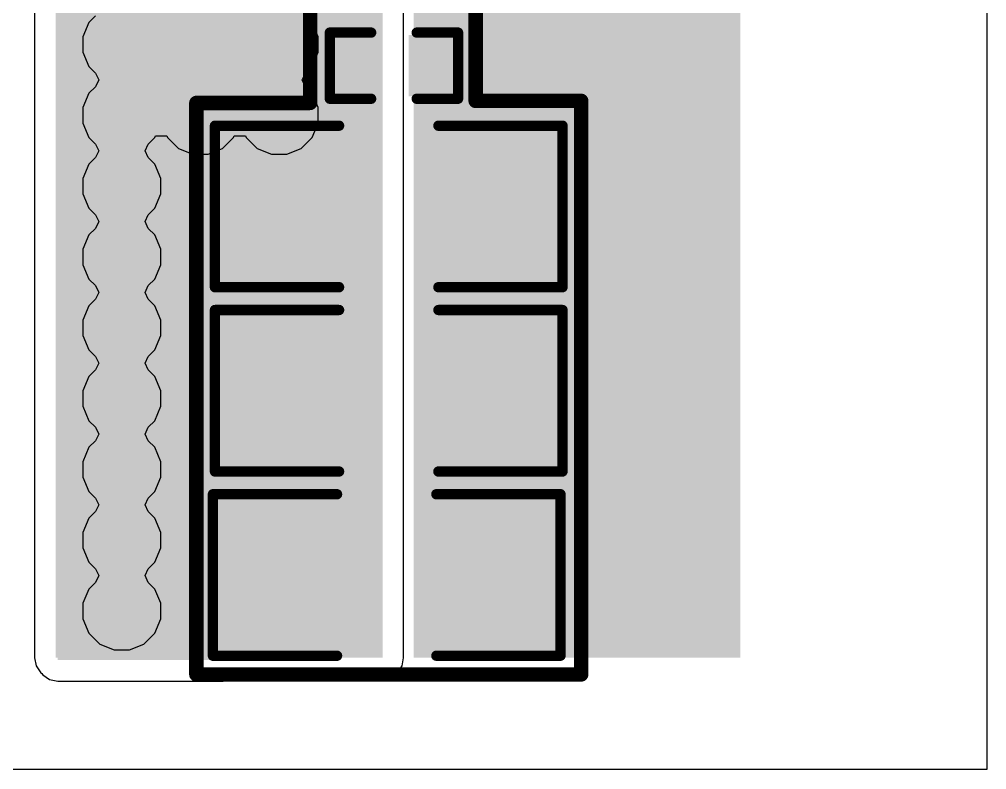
# Model space of a CAD drawing. Header units: millimetres. Extents: x 0 to 5381, y 0 to 5431.
# Drawn here: x 76.31 to 88.19, y 0 to 9.2 of the extents above; entities that cross this region are included whole.
import ezdxf

# ---------------------------------------------------------------- set-up
doc = ezdxf.new("R2010")
doc.units = ezdxf.units.MM
for name, color, linetype in [('BottomLayer', 5, 'Continuous'), ('BottomSolder', 6, 'Continuous'), ('TopLayer', 1, 'Continuous'), ('TopOverlay', 2, 'Continuous'), ('TopPaste', 8, 'Continuous'), ('TopSolder', 216, 'Continuous'), ('ViaHoleLayer', 16, 'Continuous')]:
    doc.layers.add(name, color=color, linetype=linetype)

# ---------------------------------------------------------------- blocks, each defined once
blk = doc.blocks.new('C___0402_70')
at = {"layer": 'TopLayer'}
for points in [[(-0.699, -0.318), (-0.699, 0.318), (-0.241, 0.318), (-0.241, -0.318)], [(0.241, -0.318), (0.241, 0.318), (0.699, 0.318), (0.699, -0.318)]]:
    blk.add_hatch(color=1, dxfattribs=at).paths.add_polyline_path(points)
at = {"layer": 'TopPaste'}
for points in [[(-0.699, -0.318), (-0.699, 0.318), (-0.241, 0.318), (-0.241, -0.318)], [(0.241, -0.318), (0.241, 0.318), (0.699, 0.318), (0.699, -0.318)]]:
    blk.add_hatch(color=8, dxfattribs=at).paths.add_polyline_path(points)
at = {"layer": 'TopSolder'}
for points in [[(-0.758, -0.377), (-0.758, 0.377), (-0.181, 0.377), (-0.181, -0.377)], [(0.181, -0.377), (0.181, 0.377), (0.758, 0.377), (0.758, -0.377)]]:
    blk.add_hatch(color=216, dxfattribs=at).paths.add_polyline_path(points)
at = {"layer": 'TopOverlay', "const_width": 0.127}
for points in [[(-0.279, 0.406), (-0.787, 0.406)], [(-0.787, 0.406), (-0.787, -0.406)], [(0.787, 0.406), (0.279, 0.406)], [(0.787, 0.406), (0.787, -0.406)], [(-0.279, -0.406), (-0.787, -0.406)], [(0.787, -0.406), (0.279, -0.406)]]:
    blk.add_lwpolyline(points, dxfattribs=at)
at = {"layer": 'TopOverlay', "const_width": 0.0635}
for points in [[(-0.819, 0.406, 1), (-0.756, 0.406, 1)], [(-0.819, 0.406, 1), (-0.756, 0.406, 1)], [(-0.311, 0.406, 1), (-0.248, 0.406, 1)], [(0.248, 0.406, 1), (0.311, 0.406, 1)], [(0.756, 0.406, 1), (0.819, 0.406, 1)], [(0.756, 0.406, 1), (0.819, 0.406, 1)], [(-0.819, -0.406, 1), (-0.756, -0.406, 1)], [(-0.819, -0.406, 1), (-0.756, -0.406, 1)], [(-0.311, -0.406, 1), (-0.248, -0.406, 1)], [(0.248, -0.406, 1), (0.311, -0.406, 1)], [(0.756, -0.406, 1), (0.819, -0.406, 1)], [(0.756, -0.406, 1), (0.819, -0.406, 1)]]:
    blk.add_lwpolyline(points, format="xyb", close=True, dxfattribs=at)
blk = doc.blocks.new('C___1206_80')
at = {"layer": 'TopLayer'}
for points in [[(-2.032, 0.889), (-0.508, 0.889), (-0.508, -0.889), (-2.032, -0.889)], [(0.508, 0.889), (2.032, 0.889), (2.032, -0.889), (0.508, -0.889)]]:
    blk.add_hatch(color=1, dxfattribs=at).paths.add_polyline_path(points)
at = {"layer": 'TopPaste'}
for points in [[(-2.032, 0.889), (-0.508, 0.889), (-0.508, -0.889), (-2.032, -0.889)], [(0.508, 0.889), (2.032, 0.889), (2.032, -0.889), (0.508, -0.889)]]:
    blk.add_hatch(color=8, dxfattribs=at).paths.add_polyline_path(points)
at = {"layer": 'TopSolder'}
for points in [[(-2.1336, 0.9906), (-0.4064, 0.9906), (-0.4064, -0.9906), (-2.1336, -0.9906)], [(0.4064, 0.9906), (2.1336, 0.9906), (2.1336, -0.9906), (0.4064, -0.9906)]]:
    blk.add_hatch(color=216, dxfattribs=at).paths.add_polyline_path(points)
at = {"layer": 'TopOverlay', "const_width": 0.127}
for points in [[(-2.1336, 0.9906), (-2.1336, -0.9906)], [(-0.6096, 0.9906), (-2.1336, 0.9906)], [(2.1336, 0.9906), (0.6096, 0.9906)], [(2.1336, 0.9906), (2.1336, -0.9906)], [(-0.6096, -0.9906), (-2.1336, -0.9906)], [(2.1336, -0.9906), (0.6096, -0.9906)]]:
    blk.add_lwpolyline(points, dxfattribs=at)
at = {"layer": 'TopOverlay', "const_width": 0.0635}
for points in [[(-2.16535, 0.9906, 1), (-2.10185, 0.9906, 1)], [(-2.16535, 0.9906, 1), (-2.10185, 0.9906, 1)], [(-0.64135, 0.9906, 1), (-0.57785, 0.9906, 1)], [(0.57785, 0.9906, 1), (0.64135, 0.9906, 1)], [(2.10185, 0.9906, 1), (2.16535, 0.9906, 1)], [(2.10185, 0.9906, 1), (2.16535, 0.9906, 1)], [(-2.16535, -0.9906, 1), (-2.10185, -0.9906, 1)], [(-2.16535, -0.9906, 1), (-2.10185, -0.9906, 1)], [(-0.64135, -0.9906, 1), (-0.57785, -0.9906, 1)], [(0.57785, -0.9906, 1), (0.64135, -0.9906, 1)], [(2.10185, -0.9906, 1), (2.16535, -0.9906, 1)], [(2.10185, -0.9906, 1), (2.16535, -0.9906, 1)]]:
    blk.add_lwpolyline(points, format="xyb", close=True, dxfattribs=at)
blk = doc.blocks.new('C___1206_81')
at = {"layer": 'TopLayer'}
for points in [[(-2.032, 0.889), (-0.508, 0.889), (-0.508, -0.889), (-2.032, -0.889)], [(0.508, 0.889), (2.032, 0.889), (2.032, -0.889), (0.508, -0.889)]]:
    blk.add_hatch(color=1, dxfattribs=at).paths.add_polyline_path(points)
at = {"layer": 'TopPaste'}
for points in [[(-2.032, 0.889), (-0.508, 0.889), (-0.508, -0.889), (-2.032, -0.889)], [(0.508, 0.889), (2.032, 0.889), (2.032, -0.889), (0.508, -0.889)]]:
    blk.add_hatch(color=8, dxfattribs=at).paths.add_polyline_path(points)
at = {"layer": 'TopSolder'}
for points in [[(-2.1336, 0.9906), (-0.4064, 0.9906), (-0.4064, -0.9906), (-2.1336, -0.9906)], [(0.4064, 0.9906), (2.1336, 0.9906), (2.1336, -0.9906), (0.4064, -0.9906)]]:
    blk.add_hatch(color=216, dxfattribs=at).paths.add_polyline_path(points)
at = {"layer": 'TopOverlay', "const_width": 0.127}
for points in [[(-2.1336, 0.9906), (-2.1336, -0.9906)], [(-0.6096, 0.9906), (-2.1336, 0.9906)], [(2.1336, 0.9906), (0.6096, 0.9906)], [(2.1336, 0.9906), (2.1336, -0.9906)], [(-0.6096, -0.9906), (-2.1336, -0.9906)], [(2.1336, -0.9906), (0.6096, -0.9906)]]:
    blk.add_lwpolyline(points, dxfattribs=at)
at = {"layer": 'TopOverlay', "const_width": 0.0635}
for points in [[(-2.16535, 0.9906, 1), (-2.10185, 0.9906, 1)], [(-2.16535, 0.9906, 1), (-2.10185, 0.9906, 1)], [(-0.64135, 0.9906, 1), (-0.57785, 0.9906, 1)], [(0.57785, 0.9906, 1), (0.64135, 0.9906, 1)], [(2.10185, 0.9906, 1), (2.16535, 0.9906, 1)], [(2.10185, 0.9906, 1), (2.16535, 0.9906, 1)], [(-2.16535, -0.9906, 1), (-2.10185, -0.9906, 1)], [(-2.16535, -0.9906, 1), (-2.10185, -0.9906, 1)], [(-0.64135, -0.9906, 1), (-0.57785, -0.9906, 1)], [(0.57785, -0.9906, 1), (0.64135, -0.9906, 1)], [(2.10185, -0.9906, 1), (2.16535, -0.9906, 1)], [(2.10185, -0.9906, 1), (2.16535, -0.9906, 1)]]:
    blk.add_lwpolyline(points, format="xyb", close=True, dxfattribs=at)
blk = doc.blocks.new('C___1206_82')
at = {"layer": 'TopLayer'}
for points in [[(-2.032, 0.889), (-0.508, 0.889), (-0.508, -0.889), (-2.032, -0.889)], [(0.508, 0.889), (2.032, 0.889), (2.032, -0.889), (0.508, -0.889)]]:
    blk.add_hatch(color=1, dxfattribs=at).paths.add_polyline_path(points)
at = {"layer": 'TopPaste'}
for points in [[(-2.032, 0.889), (-0.508, 0.889), (-0.508, -0.889), (-2.032, -0.889)], [(0.508, 0.889), (2.032, 0.889), (2.032, -0.889), (0.508, -0.889)]]:
    blk.add_hatch(color=8, dxfattribs=at).paths.add_polyline_path(points)
at = {"layer": 'TopSolder'}
for points in [[(-2.1336, 0.9906), (-0.4064, 0.9906), (-0.4064, -0.9906), (-2.1336, -0.9906)], [(0.4064, 0.9906), (2.1336, 0.9906), (2.1336, -0.9906), (0.4064, -0.9906)]]:
    blk.add_hatch(color=216, dxfattribs=at).paths.add_polyline_path(points)
at = {"layer": 'TopOverlay', "const_width": 0.127}
for points in [[(-0.6096, 0.9906), (-2.1336, 0.9906)], [(-2.1336, 0.9906), (-2.1336, -0.9906)], [(2.1336, 0.9906), (0.6096, 0.9906)], [(2.1336, 0.9906), (2.1336, -0.9906)], [(-0.6096, -0.9906), (-2.1336, -0.9906)], [(2.1336, -0.9906), (0.6096, -0.9906)]]:
    blk.add_lwpolyline(points, dxfattribs=at)
at = {"layer": 'TopOverlay', "const_width": 0.0635}
for points in [[(-2.16535, 0.9906, 1), (-2.10185, 0.9906, 1)], [(-2.16535, 0.9906, 1), (-2.10185, 0.9906, 1)], [(-0.64135, 0.9906, 1), (-0.57785, 0.9906, 1)], [(0.57785, 0.9906, 1), (0.64135, 0.9906, 1)], [(2.10185, 0.9906, 1), (2.16535, 0.9906, 1)], [(2.10185, 0.9906, 1), (2.16535, 0.9906, 1)], [(-2.16535, -0.9906, 1), (-2.10185, -0.9906, 1)], [(-2.16535, -0.9906, 1), (-2.10185, -0.9906, 1)], [(-0.64135, -0.9906, 1), (-0.57785, -0.9906, 1)], [(0.57785, -0.9906, 1), (0.64135, -0.9906, 1)], [(2.10185, -0.9906, 1), (2.16535, -0.9906, 1)], [(2.10185, -0.9906, 1), (2.16535, -0.9906, 1)]]:
    blk.add_lwpolyline(points, format="xyb", close=True, dxfattribs=at)

msp = doc.modelspace()

# ---------------------------------------------------------------- hatches: boundary and pattern name
at = {"layer": 'BottomLayer'}
h = msp.add_hatch(color=5, dxfattribs=at)
edge = h.paths.add_edge_path()
edge.add_arc((77.572, 8.895), 0.3, 0, 360)
h = msp.add_hatch(color=5, dxfattribs=at)
edge = h.paths.add_edge_path()
edge.add_arc((78.537, 8.895), 0.3, 0, 360)
h = msp.add_hatch(color=5, dxfattribs=at)
edge = h.paths.add_edge_path()
edge.add_arc((79.502, 8.895), 0.3, 0, 360)
h = msp.add_hatch(color=5, dxfattribs=at)
edge = h.paths.add_edge_path()
edge.add_arc((82.321, 8.895), 0.3, 0, 360)
h = msp.add_hatch(color=5, dxfattribs=at)
edge = h.paths.add_edge_path()
edge.add_arc((83.287, 8.895), 0.3, 0, 360)
h = msp.add_hatch(color=5, dxfattribs=at)
edge = h.paths.add_edge_path()
edge.add_arc((84.252, 8.895), 0.3, 0, 360)
h = msp.add_hatch(color=5, dxfattribs=at)
edge = h.paths.add_edge_path()
edge.add_arc((77.572, 8.026), 0.3, 0, 360)
h = msp.add_hatch(color=5, dxfattribs=at)
edge = h.paths.add_edge_path()
edge.add_arc((78.537, 8.026), 0.3, 0, 360)
h = msp.add_hatch(color=5, dxfattribs=at)
edge = h.paths.add_edge_path()
edge.add_arc((79.502, 8.026), 0.3, 0, 360)
h = msp.add_hatch(color=5, dxfattribs=at)
edge = h.paths.add_edge_path()
edge.add_arc((82.321, 8.026), 0.3, 0, 360)
h = msp.add_hatch(color=5, dxfattribs=at)
edge = h.paths.add_edge_path()
edge.add_arc((83.287, 8.026), 0.3, 0, 360)
h = msp.add_hatch(color=5, dxfattribs=at)
edge = h.paths.add_edge_path()
edge.add_arc((84.252, 8.026), 0.3, 0, 360)
h = msp.add_hatch(color=5, dxfattribs=at)
edge = h.paths.add_edge_path()
edge.add_arc((77.572, 7.158), 0.3, 0, 360)
h = msp.add_hatch(color=5, dxfattribs=at)
edge = h.paths.add_edge_path()
edge.add_arc((84.252, 7.158), 0.3, 0, 360)
h = msp.add_hatch(color=5, dxfattribs=at)
edge = h.paths.add_edge_path()
edge.add_arc((77.572, 6.289), 0.3, 0, 360)
h = msp.add_hatch(color=5, dxfattribs=at)
edge = h.paths.add_edge_path()
edge.add_arc((84.252, 6.289), 0.3, 0, 360)
h = msp.add_hatch(color=5, dxfattribs=at)
edge = h.paths.add_edge_path()
edge.add_arc((77.572, 5.42), 0.3, 0, 360)
h = msp.add_hatch(color=5, dxfattribs=at)
edge = h.paths.add_edge_path()
edge.add_arc((84.252, 5.42), 0.3, 0, 360)
h = msp.add_hatch(color=5, dxfattribs=at)
edge = h.paths.add_edge_path()
edge.add_arc((77.572, 4.552), 0.3, 0, 360)
h = msp.add_hatch(color=5, dxfattribs=at)
edge = h.paths.add_edge_path()
edge.add_arc((84.252, 4.552), 0.3, 0, 360)
h = msp.add_hatch(color=5, dxfattribs=at)
edge = h.paths.add_edge_path()
edge.add_arc((77.572, 3.683), 0.3, 0, 360)
h = msp.add_hatch(color=5, dxfattribs=at)
edge = h.paths.add_edge_path()
edge.add_arc((84.252, 3.683), 0.3, 0, 360)
h = msp.add_hatch(color=5, dxfattribs=at)
edge = h.paths.add_edge_path()
edge.add_arc((77.572, 2.814), 0.3, 0, 360)
h = msp.add_hatch(color=5, dxfattribs=at)
edge = h.paths.add_edge_path()
edge.add_arc((84.252, 2.814), 0.3, 0, 360)
h = msp.add_hatch(color=5, dxfattribs=at)
edge = h.paths.add_edge_path()
edge.add_arc((77.572, 1.946), 0.3, 0, 360)
h = msp.add_hatch(color=5, dxfattribs=at)
edge = h.paths.add_edge_path()
edge.add_arc((84.252, 1.946), 0.3, 0, 360)
at = {"layer": 'BottomSolder'}
h = msp.add_hatch(color=6, dxfattribs=at)
edge = h.paths.add_edge_path()
edge.add_arc((77.572, 8.895), 0.15, 0, 360)
h = msp.add_hatch(color=6, dxfattribs=at)
edge = h.paths.add_edge_path()
edge.add_arc((78.537, 8.895), 0.15, 0, 360)
h = msp.add_hatch(color=6, dxfattribs=at)
edge = h.paths.add_edge_path()
edge.add_arc((79.502, 8.895), 0.15, 0, 360)
h = msp.add_hatch(color=6, dxfattribs=at)
edge = h.paths.add_edge_path()
edge.add_arc((82.321, 8.895), 0.15, 0, 360)
h = msp.add_hatch(color=6, dxfattribs=at)
edge = h.paths.add_edge_path()
edge.add_arc((83.287, 8.895), 0.15, 0, 360)
h = msp.add_hatch(color=6, dxfattribs=at)
edge = h.paths.add_edge_path()
edge.add_arc((84.252, 8.895), 0.15, 0, 360)
h = msp.add_hatch(color=6, dxfattribs=at)
edge = h.paths.add_edge_path()
edge.add_arc((77.572, 8.026), 0.15, 0, 360)
h = msp.add_hatch(color=6, dxfattribs=at)
edge = h.paths.add_edge_path()
edge.add_arc((78.537, 8.026), 0.15, 0, 360)
h = msp.add_hatch(color=6, dxfattribs=at)
edge = h.paths.add_edge_path()
edge.add_arc((79.502, 8.026), 0.15, 0, 360)
h = msp.add_hatch(color=6, dxfattribs=at)
edge = h.paths.add_edge_path()
edge.add_arc((82.321, 8.026), 0.15, 0, 360)
h = msp.add_hatch(color=6, dxfattribs=at)
edge = h.paths.add_edge_path()
edge.add_arc((83.287, 8.026), 0.15, 0, 360)
h = msp.add_hatch(color=6, dxfattribs=at)
edge = h.paths.add_edge_path()
edge.add_arc((84.252, 8.026), 0.15, 0, 360)
h = msp.add_hatch(color=6, dxfattribs=at)
edge = h.paths.add_edge_path()
edge.add_arc((77.572, 7.158), 0.15, 0, 360)
h = msp.add_hatch(color=6, dxfattribs=at)
edge = h.paths.add_edge_path()
edge.add_arc((84.252, 7.158), 0.15, 0, 360)
h = msp.add_hatch(color=6, dxfattribs=at)
edge = h.paths.add_edge_path()
edge.add_arc((77.572, 6.289), 0.15, 0, 360)
h = msp.add_hatch(color=6, dxfattribs=at)
edge = h.paths.add_edge_path()
edge.add_arc((84.252, 6.289), 0.15, 0, 360)
h = msp.add_hatch(color=6, dxfattribs=at)
edge = h.paths.add_edge_path()
edge.add_arc((77.572, 5.42), 0.15, 0, 360)
h = msp.add_hatch(color=6, dxfattribs=at)
edge = h.paths.add_edge_path()
edge.add_arc((84.252, 5.42), 0.15, 0, 360)
h = msp.add_hatch(color=6, dxfattribs=at)
edge = h.paths.add_edge_path()
edge.add_arc((77.572, 4.552), 0.15, 0, 360)
h = msp.add_hatch(color=6, dxfattribs=at)
edge = h.paths.add_edge_path()
edge.add_arc((84.252, 4.552), 0.15, 0, 360)
h = msp.add_hatch(color=6, dxfattribs=at)
edge = h.paths.add_edge_path()
edge.add_arc((77.572, 3.683), 0.15, 0, 360)
h = msp.add_hatch(color=6, dxfattribs=at)
edge = h.paths.add_edge_path()
edge.add_arc((84.252, 3.683), 0.15, 0, 360)
h = msp.add_hatch(color=6, dxfattribs=at)
edge = h.paths.add_edge_path()
edge.add_arc((77.572, 2.814), 0.15, 0, 360)
h = msp.add_hatch(color=6, dxfattribs=at)
edge = h.paths.add_edge_path()
edge.add_arc((84.252, 2.814), 0.15, 0, 360)
h = msp.add_hatch(color=6, dxfattribs=at)
edge = h.paths.add_edge_path()
edge.add_arc((77.572, 1.946), 0.15, 0, 360)
h = msp.add_hatch(color=6, dxfattribs=at)
edge = h.paths.add_edge_path()
edge.add_arc((84.252, 1.946), 0.15, 0, 360)
at = {"layer": 'TopLayer'}
for points in [[(76.759, 20.963), (76.759, 1.372), (80.772, 1.372), (80.772, 20.963)], [(85.166, 18.034), (81.153, 18.034), (81.153, 1.372), (85.166, 1.372)], [(76.784, 1.346), (78.816, 1.346), (78.816, 8.153), (76.784, 8.153)]]:
    msp.add_hatch(color=1, dxfattribs=at).paths.add_polyline_path(points)
h = msp.add_hatch(color=1, dxfattribs=at)
edge = h.paths.add_edge_path()
edge.add_arc((77.572, 8.895), 0.3, 0, 360)
h = msp.add_hatch(color=1, dxfattribs=at)
edge = h.paths.add_edge_path()
edge.add_arc((78.537, 8.895), 0.3, 0, 360)
h = msp.add_hatch(color=1, dxfattribs=at)
edge = h.paths.add_edge_path()
edge.add_arc((79.502, 8.895), 0.3, 0, 360)
h = msp.add_hatch(color=1, dxfattribs=at)
edge = h.paths.add_edge_path()
edge.add_arc((82.321, 8.895), 0.3, 0, 360)
h = msp.add_hatch(color=1, dxfattribs=at)
edge = h.paths.add_edge_path()
edge.add_arc((83.287, 8.895), 0.3, 0, 360)
h = msp.add_hatch(color=1, dxfattribs=at)
edge = h.paths.add_edge_path()
edge.add_arc((84.252, 8.895), 0.3, 0, 360)
h = msp.add_hatch(color=1, dxfattribs=at)
edge = h.paths.add_edge_path()
edge.add_arc((77.572, 8.026), 0.3, 0, 360)
h = msp.add_hatch(color=1, dxfattribs=at)
edge = h.paths.add_edge_path()
edge.add_arc((78.537, 8.026), 0.3, 0, 360)
h = msp.add_hatch(color=1, dxfattribs=at)
edge = h.paths.add_edge_path()
edge.add_arc((79.502, 8.026), 0.3, 0, 360)
h = msp.add_hatch(color=1, dxfattribs=at)
edge = h.paths.add_edge_path()
edge.add_arc((82.321, 8.026), 0.3, 0, 360)
h = msp.add_hatch(color=1, dxfattribs=at)
edge = h.paths.add_edge_path()
edge.add_arc((83.287, 8.026), 0.3, 0, 360)
h = msp.add_hatch(color=1, dxfattribs=at)
edge = h.paths.add_edge_path()
edge.add_arc((84.252, 8.026), 0.3, 0, 360)
h = msp.add_hatch(color=1, dxfattribs=at)
edge = h.paths.add_edge_path()
edge.add_arc((77.572, 7.158), 0.3, 0, 360)
h = msp.add_hatch(color=1, dxfattribs=at)
edge = h.paths.add_edge_path()
edge.add_arc((84.252, 7.158), 0.3, 0, 360)
h = msp.add_hatch(color=1, dxfattribs=at)
edge = h.paths.add_edge_path()
edge.add_arc((77.572, 6.289), 0.3, 0, 360)
h = msp.add_hatch(color=1, dxfattribs=at)
edge = h.paths.add_edge_path()
edge.add_arc((84.252, 6.289), 0.3, 0, 360)
h = msp.add_hatch(color=1, dxfattribs=at)
edge = h.paths.add_edge_path()
edge.add_arc((77.572, 5.42), 0.3, 0, 360)
h = msp.add_hatch(color=1, dxfattribs=at)
edge = h.paths.add_edge_path()
edge.add_arc((84.252, 5.42), 0.3, 0, 360)
h = msp.add_hatch(color=1, dxfattribs=at)
edge = h.paths.add_edge_path()
edge.add_arc((77.572, 4.552), 0.3, 0, 360)
h = msp.add_hatch(color=1, dxfattribs=at)
edge = h.paths.add_edge_path()
edge.add_arc((84.252, 4.552), 0.3, 0, 360)
h = msp.add_hatch(color=1, dxfattribs=at)
edge = h.paths.add_edge_path()
edge.add_arc((77.572, 3.683), 0.3, 0, 360)
h = msp.add_hatch(color=1, dxfattribs=at)
edge = h.paths.add_edge_path()
edge.add_arc((84.252, 3.683), 0.3, 0, 360)
h = msp.add_hatch(color=1, dxfattribs=at)
edge = h.paths.add_edge_path()
edge.add_arc((77.572, 2.814), 0.3, 0, 360)
h = msp.add_hatch(color=1, dxfattribs=at)
edge = h.paths.add_edge_path()
edge.add_arc((84.252, 2.814), 0.3, 0, 360)
h = msp.add_hatch(color=1, dxfattribs=at)
edge = h.paths.add_edge_path()
edge.add_arc((77.572, 1.946), 0.3, 0, 360)
h = msp.add_hatch(color=1, dxfattribs=at)
edge = h.paths.add_edge_path()
edge.add_arc((84.252, 1.946), 0.3, 0, 360)
at = {"layer": 'TopSolder'}
h = msp.add_hatch(color=216, dxfattribs=at)
edge = h.paths.add_edge_path()
edge.add_arc((77.572, 8.895), 0.15, 0, 360)
h = msp.add_hatch(color=216, dxfattribs=at)
edge = h.paths.add_edge_path()
edge.add_arc((78.537, 8.895), 0.15, 0, 360)
h = msp.add_hatch(color=216, dxfattribs=at)
edge = h.paths.add_edge_path()
edge.add_arc((79.502, 8.895), 0.15, 0, 360)
h = msp.add_hatch(color=216, dxfattribs=at)
edge = h.paths.add_edge_path()
edge.add_arc((82.321, 8.895), 0.15, 0, 360)
h = msp.add_hatch(color=216, dxfattribs=at)
edge = h.paths.add_edge_path()
edge.add_arc((83.287, 8.895), 0.15, 0, 360)
h = msp.add_hatch(color=216, dxfattribs=at)
edge = h.paths.add_edge_path()
edge.add_arc((84.252, 8.895), 0.15, 0, 360)
h = msp.add_hatch(color=216, dxfattribs=at)
edge = h.paths.add_edge_path()
edge.add_arc((77.572, 8.026), 0.15, 0, 360)
h = msp.add_hatch(color=216, dxfattribs=at)
edge = h.paths.add_edge_path()
edge.add_arc((78.537, 8.026), 0.15, 0, 360)
h = msp.add_hatch(color=216, dxfattribs=at)
edge = h.paths.add_edge_path()
edge.add_arc((79.502, 8.026), 0.15, 0, 360)
h = msp.add_hatch(color=216, dxfattribs=at)
edge = h.paths.add_edge_path()
edge.add_arc((82.321, 8.026), 0.15, 0, 360)
h = msp.add_hatch(color=216, dxfattribs=at)
edge = h.paths.add_edge_path()
edge.add_arc((83.287, 8.026), 0.15, 0, 360)
h = msp.add_hatch(color=216, dxfattribs=at)
edge = h.paths.add_edge_path()
edge.add_arc((84.252, 8.026), 0.15, 0, 360)
h = msp.add_hatch(color=216, dxfattribs=at)
edge = h.paths.add_edge_path()
edge.add_arc((77.572, 7.158), 0.15, 0, 360)
h = msp.add_hatch(color=216, dxfattribs=at)
edge = h.paths.add_edge_path()
edge.add_arc((84.252, 7.158), 0.15, 0, 360)
h = msp.add_hatch(color=216, dxfattribs=at)
edge = h.paths.add_edge_path()
edge.add_arc((77.572, 6.289), 0.15, 0, 360)
h = msp.add_hatch(color=216, dxfattribs=at)
edge = h.paths.add_edge_path()
edge.add_arc((84.252, 6.289), 0.15, 0, 360)
h = msp.add_hatch(color=216, dxfattribs=at)
edge = h.paths.add_edge_path()
edge.add_arc((77.572, 5.42), 0.15, 0, 360)
h = msp.add_hatch(color=216, dxfattribs=at)
edge = h.paths.add_edge_path()
edge.add_arc((84.252, 5.42), 0.15, 0, 360)
h = msp.add_hatch(color=216, dxfattribs=at)
edge = h.paths.add_edge_path()
edge.add_arc((77.572, 4.552), 0.15, 0, 360)
h = msp.add_hatch(color=216, dxfattribs=at)
edge = h.paths.add_edge_path()
edge.add_arc((84.252, 4.552), 0.15, 0, 360)
h = msp.add_hatch(color=216, dxfattribs=at)
edge = h.paths.add_edge_path()
edge.add_arc((77.572, 3.683), 0.15, 0, 360)
h = msp.add_hatch(color=216, dxfattribs=at)
edge = h.paths.add_edge_path()
edge.add_arc((84.252, 3.683), 0.15, 0, 360)
h = msp.add_hatch(color=216, dxfattribs=at)
edge = h.paths.add_edge_path()
edge.add_arc((77.572, 2.814), 0.15, 0, 360)
h = msp.add_hatch(color=216, dxfattribs=at)
edge = h.paths.add_edge_path()
edge.add_arc((84.252, 2.814), 0.15, 0, 360)
h = msp.add_hatch(color=216, dxfattribs=at)
edge = h.paths.add_edge_path()
edge.add_arc((77.572, 1.946), 0.15, 0, 360)
h = msp.add_hatch(color=216, dxfattribs=at)
edge = h.paths.add_edge_path()
edge.add_arc((84.252, 1.946), 0.15, 0, 360)
at = {"layer": 'ViaHoleLayer'}
h = msp.add_hatch(color=16, dxfattribs=at)
edge = h.paths.add_edge_path()
edge.add_arc((77.572, 8.895), 0.15, 0, 360)
h = msp.add_hatch(color=16, dxfattribs=at)
edge = h.paths.add_edge_path()
edge.add_arc((78.537, 8.895), 0.15, 0, 360)
h = msp.add_hatch(color=16, dxfattribs=at)
edge = h.paths.add_edge_path()
edge.add_arc((79.502, 8.895), 0.15, 0, 360)
h = msp.add_hatch(color=16, dxfattribs=at)
edge = h.paths.add_edge_path()
edge.add_arc((82.321, 8.895), 0.15, 0, 360)
h = msp.add_hatch(color=16, dxfattribs=at)
edge = h.paths.add_edge_path()
edge.add_arc((83.287, 8.895), 0.15, 0, 360)
h = msp.add_hatch(color=16, dxfattribs=at)
edge = h.paths.add_edge_path()
edge.add_arc((84.252, 8.895), 0.15, 0, 360)
h = msp.add_hatch(color=16, dxfattribs=at)
edge = h.paths.add_edge_path()
edge.add_arc((77.572, 8.026), 0.15, 0, 360)
h = msp.add_hatch(color=16, dxfattribs=at)
edge = h.paths.add_edge_path()
edge.add_arc((78.537, 8.026), 0.15, 0, 360)
h = msp.add_hatch(color=16, dxfattribs=at)
edge = h.paths.add_edge_path()
edge.add_arc((79.502, 8.026), 0.15, 0, 360)
h = msp.add_hatch(color=16, dxfattribs=at)
edge = h.paths.add_edge_path()
edge.add_arc((82.321, 8.026), 0.15, 0, 360)
h = msp.add_hatch(color=16, dxfattribs=at)
edge = h.paths.add_edge_path()
edge.add_arc((83.287, 8.026), 0.15, 0, 360)
h = msp.add_hatch(color=16, dxfattribs=at)
edge = h.paths.add_edge_path()
edge.add_arc((84.252, 8.026), 0.15, 0, 360)
h = msp.add_hatch(color=16, dxfattribs=at)
edge = h.paths.add_edge_path()
edge.add_arc((77.572, 7.158), 0.15, 0, 360)
h = msp.add_hatch(color=16, dxfattribs=at)
edge = h.paths.add_edge_path()
edge.add_arc((84.252, 7.158), 0.15, 0, 360)
h = msp.add_hatch(color=16, dxfattribs=at)
edge = h.paths.add_edge_path()
edge.add_arc((77.572, 6.289), 0.15, 0, 360)
h = msp.add_hatch(color=16, dxfattribs=at)
edge = h.paths.add_edge_path()
edge.add_arc((84.252, 6.289), 0.15, 0, 360)
h = msp.add_hatch(color=16, dxfattribs=at)
edge = h.paths.add_edge_path()
edge.add_arc((77.572, 5.42), 0.15, 0, 360)
h = msp.add_hatch(color=16, dxfattribs=at)
edge = h.paths.add_edge_path()
edge.add_arc((84.252, 5.42), 0.15, 0, 360)
h = msp.add_hatch(color=16, dxfattribs=at)
edge = h.paths.add_edge_path()
edge.add_arc((77.572, 4.552), 0.15, 0, 360)
h = msp.add_hatch(color=16, dxfattribs=at)
edge = h.paths.add_edge_path()
edge.add_arc((84.252, 4.552), 0.15, 0, 360)
h = msp.add_hatch(color=16, dxfattribs=at)
edge = h.paths.add_edge_path()
edge.add_arc((77.572, 3.683), 0.15, 0, 360)
h = msp.add_hatch(color=16, dxfattribs=at)
edge = h.paths.add_edge_path()
edge.add_arc((84.252, 3.683), 0.15, 0, 360)
h = msp.add_hatch(color=16, dxfattribs=at)
edge = h.paths.add_edge_path()
edge.add_arc((77.572, 2.814), 0.15, 0, 360)
h = msp.add_hatch(color=16, dxfattribs=at)
edge = h.paths.add_edge_path()
edge.add_arc((84.252, 2.814), 0.15, 0, 360)
h = msp.add_hatch(color=16, dxfattribs=at)
edge = h.paths.add_edge_path()
edge.add_arc((77.572, 1.946), 0.15, 0, 360)
h = msp.add_hatch(color=16, dxfattribs=at)
edge = h.paths.add_edge_path()
edge.add_arc((84.252, 1.946), 0.15, 0, 360)

# ---------------------------------------------------------------- linework, layer by layer
at = {"layer": 'BottomLayer'}
for p, q in [((88.189, 77.394), (88.189, 0)), ((77.167, 9.166), (77.094, 8.99)), ((77.247, 9.246), (77.167, 9.166)), ((79.907, 9.166), (79.826, 9.246)), ((79.98, 8.99), (79.907, 9.166)), ((77.094, 8.99), (77.094, 8.8)), ((79.98, 8.8), (79.98, 8.99)), ((77.094, 8.8), (77.167, 8.624)), ((79.907, 8.624), (79.98, 8.8)), ((77.167, 8.624), (77.247, 8.544)), ((79.826, 8.544), (79.907, 8.624)), ((77.247, 8.544), (77.287, 8.461)), ((77.287, 8.461), (77.247, 8.378)), ((79.787, 8.461), (79.826, 8.544)), ((79.826, 8.378), (79.787, 8.461)), ((77.247, 8.378), (77.167, 8.297)), ((79.907, 8.297), (79.826, 8.378)), ((77.167, 8.297), (77.094, 8.121)), ((79.98, 8.121), (79.907, 8.297)), ((77.094, 8.121), (77.094, 7.931)), ((79.98, 7.931), (79.98, 8.121)), ((77.094, 7.931), (77.167, 7.756)), ((79.907, 7.756), (79.98, 7.931)), ((77.167, 7.756), (77.247, 7.675)), ((77.896, 7.675), (77.977, 7.756)), ((77.977, 7.756), (77.985, 7.777)), ((77.985, 7.777), (78.123, 7.777)), ((78.123, 7.777), (78.132, 7.756)), ((78.132, 7.756), (78.266, 7.621)), ((78.807, 7.621), (78.942, 7.756)), ((78.942, 7.756), (78.951, 7.777)), ((78.951, 7.777), (79.088, 7.777)), ((79.088, 7.777), (79.097, 7.756)), ((79.097, 7.756), (79.231, 7.621)), ((79.773, 7.621), (79.907, 7.756)), ((77.247, 7.675), (77.287, 7.592)), ((77.856, 7.592), (77.896, 7.675)), ((78.266, 7.621), (78.442, 7.549)), ((78.632, 7.549), (78.807, 7.621)), ((79.231, 7.621), (79.407, 7.549)), ((79.597, 7.549), (79.773, 7.621)), ((77.247, 7.509), (77.167, 7.428)), ((77.287, 7.592), (77.247, 7.509)), ((77.896, 7.509), (77.856, 7.592)), ((77.977, 7.428), (77.896, 7.509)), ((78.442, 7.549), (78.632, 7.549)), ((79.407, 7.549), (79.597, 7.549)), ((77.167, 7.428), (77.094, 7.253)), ((78.049, 7.253), (77.977, 7.428)), ((77.094, 7.253), (77.094, 7.063)), ((78.049, 7.063), (78.049, 7.253)), ((77.094, 7.063), (77.167, 6.887)), ((77.977, 6.887), (78.049, 7.063)), ((77.167, 6.887), (77.247, 6.806)), ((77.247, 6.806), (77.287, 6.723)), ((77.856, 6.723), (77.896, 6.806)), ((77.896, 6.806), (77.977, 6.887)), ((77.287, 6.723), (77.247, 6.64)), ((77.896, 6.64), (77.856, 6.723)), ((77.167, 6.56), (77.094, 6.384)), ((77.247, 6.64), (77.167, 6.56)), ((77.977, 6.56), (77.896, 6.64)), ((78.049, 6.384), (77.977, 6.56)), ((77.094, 6.384), (77.094, 6.194)), ((78.049, 6.194), (78.049, 6.384)), ((77.094, 6.194), (77.167, 6.018)), ((77.977, 6.018), (78.049, 6.194)), ((77.167, 6.018), (77.247, 5.938)), ((77.896, 5.938), (77.977, 6.018)), ((77.247, 5.938), (77.287, 5.855)), ((77.287, 5.855), (77.247, 5.772)), ((77.856, 5.855), (77.896, 5.938)), ((77.896, 5.772), (77.856, 5.855)), ((77.247, 5.772), (77.167, 5.691)), ((77.977, 5.691), (77.896, 5.772)), ((77.167, 5.691), (77.094, 5.515)), ((78.049, 5.515), (77.977, 5.691)), ((77.094, 5.515), (77.094, 5.325)), ((78.049, 5.325), (78.049, 5.515)), ((77.094, 5.325), (77.167, 5.15)), ((77.977, 5.15), (78.049, 5.325)), ((77.167, 5.15), (77.247, 5.069)), ((77.896, 5.069), (77.977, 5.15)), ((77.247, 5.069), (77.287, 4.986)), ((77.856, 4.986), (77.896, 5.069)), ((77.247, 4.903), (77.167, 4.822)), ((77.287, 4.986), (77.247, 4.903)), ((77.896, 4.903), (77.856, 4.986)), ((77.977, 4.822), (77.896, 4.903)), ((77.167, 4.822), (77.094, 4.647)), ((78.049, 4.647), (77.977, 4.822)), ((77.094, 4.647), (77.094, 4.457)), ((78.049, 4.457), (78.049, 4.647)), ((77.094, 4.457), (77.167, 4.281)), ((77.977, 4.281), (78.049, 4.457)), ((77.167, 4.281), (77.247, 4.2)), ((77.896, 4.2), (77.977, 4.281)), ((77.247, 4.2), (77.287, 4.117)), ((77.856, 4.117), (77.896, 4.2)), ((77.287, 4.117), (77.247, 4.034)), ((77.896, 4.034), (77.856, 4.117)), ((77.167, 3.954), (77.094, 3.778)), ((77.247, 4.034), (77.167, 3.954)), ((77.977, 3.954), (77.896, 4.034)), ((78.049, 3.778), (77.977, 3.954)), ((77.094, 3.778), (77.094, 3.588)), ((78.049, 3.588), (78.049, 3.778)), ((77.094, 3.588), (77.167, 3.412)), ((77.977, 3.412), (78.049, 3.588)), ((77.167, 3.412), (77.247, 3.332)), ((77.247, 3.332), (77.287, 3.249)), ((77.856, 3.249), (77.896, 3.332)), ((77.896, 3.332), (77.977, 3.412)), ((77.287, 3.249), (77.247, 3.166)), ((77.896, 3.166), (77.856, 3.249)), ((77.247, 3.166), (77.167, 3.085)), ((77.977, 3.085), (77.896, 3.166)), ((77.167, 3.085), (77.094, 2.909)), ((78.049, 2.909), (77.977, 3.085)), ((77.094, 2.909), (77.094, 2.719)), ((78.049, 2.719), (78.049, 2.909)), ((77.094, 2.719), (77.167, 2.544)), ((77.977, 2.544), (78.049, 2.719)), ((77.167, 2.544), (77.247, 2.463)), ((77.896, 2.463), (77.977, 2.544)), ((77.247, 2.463), (77.287, 2.38)), ((77.287, 2.38), (77.247, 2.297)), ((77.856, 2.38), (77.896, 2.463)), ((77.896, 2.297), (77.856, 2.38)), ((77.247, 2.297), (77.167, 2.216)), ((77.977, 2.216), (77.896, 2.297)), ((77.167, 2.216), (77.094, 2.041)), ((78.049, 2.041), (77.977, 2.216)), ((77.094, 2.041), (77.094, 1.851)), ((78.049, 1.851), (78.049, 2.041)), ((77.094, 1.851), (77.167, 1.675)), ((77.977, 1.675), (78.049, 1.851)), ((77.167, 1.675), (77.301, 1.541)), ((77.842, 1.541), (77.977, 1.675)), ((77.301, 1.541), (77.477, 1.468)), ((77.477, 1.468), (77.667, 1.468)), ((77.667, 1.468), (77.842, 1.541)), ((86.081, 0), (0, 0)), ((86.208, 0), (86.081, 0)), ((88.189, 0), (86.208, 0)), ((86.208, 0), (86.208, 0))]:
    msp.add_line(p, q, dxfattribs=at)
at = {"layer": 'TopLayer'}
for p, q in [((88.189, 23.444), (88.189, 0)), ((76.5, 20.963), (76.5, 1.372)), ((81.031, 1.372), (81.031, 20.239)), ((76.5, 1.372), (76.52, 1.272)), ((81.011, 1.272), (81.031, 1.372)), ((76.52, 1.272), (76.576, 1.188)), ((76.576, 1.188), (76.591, 1.178)), ((80.871, 1.132), (80.955, 1.188)), ((80.955, 1.188), (81.011, 1.272)), ((76.591, 1.178), (76.601, 1.163)), ((76.601, 1.163), (76.685, 1.107)), ((76.685, 1.107), (76.784, 1.087)), ((76.784, 1.087), (78.816, 1.087)), ((78.816, 1.087), (78.915, 1.107)), ((78.915, 1.107), (78.924, 1.113)), ((78.924, 1.113), (80.772, 1.113)), ((80.772, 1.113), (80.871, 1.132)), ((86.081, 0), (0, 0)), ((86.208, 0), (86.081, 0)), ((88.189, 0), (86.208, 0)), ((86.208, 0), (86.208, 0))]:
    msp.add_line(p, q, dxfattribs=at)
at = {"layer": 'TopOverlay', "const_width": 0.178}
for points in [[(79.883, 8.179), (79.883, 18.72)], [(81.915, 8.204), (81.915, 18.72)], [(78.486, 8.179), (79.883, 8.179)], [(78.486, 1.168), (78.486, 8.179)], [(81.915, 8.204), (83.21, 8.204)], [(83.21, 1.168), (83.21, 8.204)], [(78.486, 1.168), (83.21, 1.168)]]:
    msp.add_lwpolyline(points, dxfattribs=at)
at = {"layer": 'TopOverlay', "const_width": 0.0889}
for points in [[(78.442, 8.179, 1), (78.53, 8.179, 1)], [(78.442, 8.179, 1), (78.53, 8.179, 1)], [(79.839, 8.179, 1), (79.927, 8.179, 1)], [(79.839, 8.179, 1), (79.927, 8.179, 1)], [(81.871, 8.204, 1), (81.959, 8.204, 1)], [(81.871, 8.204, 1), (81.959, 8.204, 1)], [(83.166, 8.204, 1), (83.255, 8.204, 1)], [(83.166, 8.204, 1), (83.255, 8.204, 1)], [(78.442, 1.168, 1), (78.53, 1.168, 1)], [(78.442, 1.168, 1), (78.53, 1.168, 1)], [(83.166, 1.168, 1), (83.255, 1.168, 1)], [(83.166, 1.168, 1), (83.255, 1.168, 1)]]:
    msp.add_lwpolyline(points, format="xyb", close=True, dxfattribs=at)

# ---------------------------------------------------------------- block references
at = {"rotation": 180}
for name, p in [('C___0402_70', (80.912, 8.636)), ('C___1206_80', (80.848, 6.909)), ('C___1206_81', (80.848, 4.648)), ('C___1206_82', (80.823, 2.388))]:
    msp.add_blockref(name, p, dxfattribs=at)

doc.saveas('drawing.dxf')
